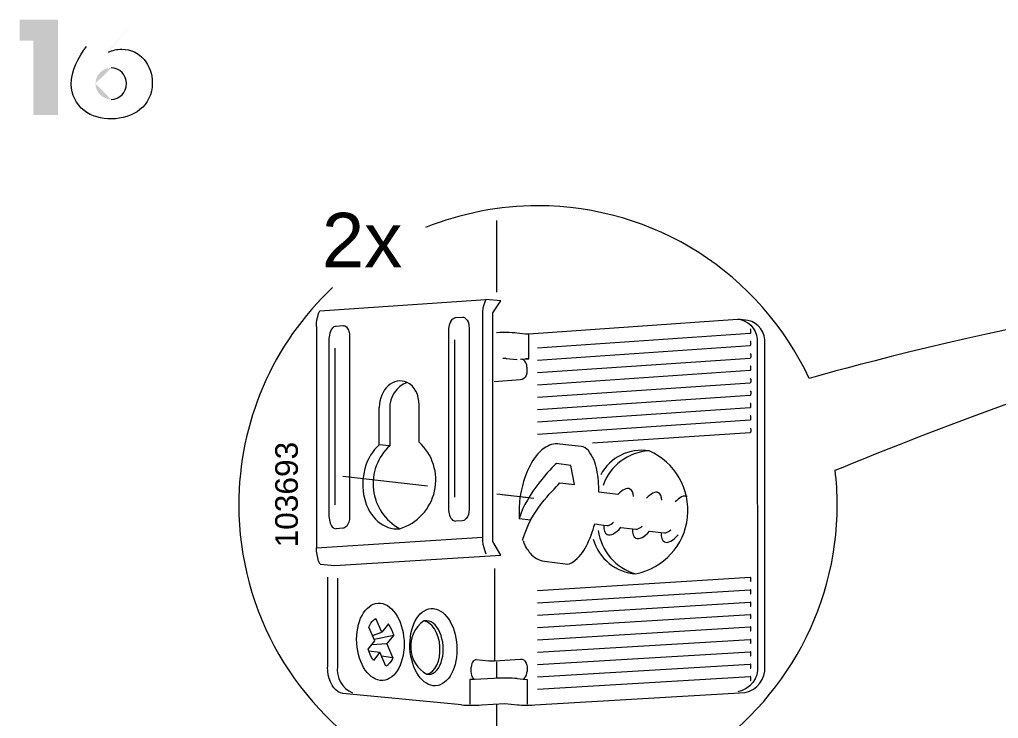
# Model space of a CAD drawing. Header units: metres. Extents: x -8.4 to 7.9, y -3.9 to 2.
# Drawn here: x 4.1996 to 4.5448, y -1.9536 to -1.7071 of the extents above; entities that cross this region are included whole.
import ezdxf

# ---------------------------------------------------------------- set-up
doc = ezdxf.new("R2010")
doc.units = ezdxf.units.M
doc.header["$MEASUREMENT"] = 0
for name, color, linetype, lineweight in [('PDF19_Geometry_Num_Penna__1', 255, 'Continuous', 18), ('PDF19_Geometry_Num_Penna__7', 7, 'Continuous', 18), ('PDF19_Text_Num_Penna__7', 7, 'Continuous', 18)]:
    doc.layers.add(name, color=color, linetype=linetype, lineweight=lineweight)
doc.styles.add('GENERATED_STYLE_2', font='')
doc.styles.get('GENERATED_STYLE_2').set_extended_font_data('Arial')

msp = doc.modelspace()

# ---------------------------------------------------------------- hatches: boundary and pattern name
at = {"layer": 'PDF19_Geometry_Num_Penna__7', "linetype": 'Continuous', "lineweight": 18}
for points in [[(4.20438002226799, -1.714497839859671), (4.20438002226799, -1.740768272418328), (4.213138322374421, -1.740768272418328), (4.213138322374421, -1.7070828464521), (4.199554840777624, -1.7070828464521), (4.199554840777624, -1.714497839859671)], [(4.240345942189833, -1.707082101825327), (4.230784934421887, -1.718471912948263), (4.230872800381126, -1.718562757414595)], [(4.231855707721754, -1.724147458213628, 0.4128586860546883), (4.22631717378266, -1.729641314546332)], [(4.22631717378266, -1.729641314546332, 0.4126823729238657), (4.231855707721754, -1.735228993852462)]]:
    msp.add_hatch(color=7, dxfattribs=at).paths.add_polyline_path(points)

# ---------------------------------------------------------------- linework, layer by layer
at = {"layer": 'PDF19_Geometry_Num_Penna__1', "color": 255, "linetype": 'Continuous', "lineweight": 18, "flags": 128}
for points in [[(4.343421498972093, -1.871694806548047), (4.313627492522633, -1.868256120109389)], [(4.379253832850824, -1.875827782990042), (4.369603469870093, -1.874713821337328)]]:
    msp.add_lwpolyline(points, dxfattribs=at)
at = {"layer": 'PDF19_Geometry_Num_Penna__7', "color": 7, "linetype": 'Continuous', "lineweight": 18, "flags": 128}
for points in [[(4.478056423357726, -1.833686673238013, 0.2914295355069741), (4.382415071353787, -1.772779181696973, 0.09687729345511803), (4.342763695680644, -1.780480111785454)], [(4.309974502498645, -1.801566005972997, 0.2070657753625278), (4.276878820936795, -1.87831468748719, 1.000005780793238), (4.487953238399784, -1.878316911982178, 0.0287864284504875), (4.487229927352897, -1.86610131915309)], [(4.355425776108278, -1.948877009769601), (4.356289543165195, -1.948935090657911), (4.357363294972156, -1.948935090657911), (4.358395347679818, -1.948999128560406), (4.359512287839625, -1.948999128560406), (4.360571147111122, -1.948935090657911), (4.36156298997303, -1.948935090657911), (4.362482306187228, -1.948877009769601), (4.370737089669619, -1.948376620578007), (4.375123388139858, -1.948816546075617), (4.375812912531846, -1.948877605471019), (4.376618598700453, -1.948935686359329), (4.37754044664568, -1.948935686359329), (4.378495058168928, -1.948935686359329), (4.379472008495373, -1.948935686359329), (4.380405770468972, -1.948935686359329), (4.381257921348227, -1.948877009769601), (4.455434959838481, -1.944475669838542, 0.3821216484374738), (4.462468704338171, -1.935308420708267), (4.462469151114236, -1.821448434369687, 0.378549825287694), (4.456436036072377, -1.813221053152549), (4.453835799380347, -1.81290979916135), (4.45328328631463, -1.81290979916135), (4.45277694010885, -1.81290979916135), (4.379218686467129, -1.818049511000717), (4.378922325011393, -1.818049511000717), (4.378599156991823, -1.818049511000717), (4.378287903000623, -1.818049511000717), (4.378046643926105, -1.818049511000717), (4.374995461260222, -1.817680176121208), (4.374271684036667, -1.817622095232897), (4.373326008034697, -1.817561035837495), (4.372282041298664, -1.817502954949185), (4.371162122631764, -1.817502954949185), (4.370057096500329, -1.817502954949185), (4.368916328283779, -1.817502954949185), (4.367802366631066, -1.817561035837495)], [(4.453836395081765, -1.812910394862767, -0.3665678918589921), (4.459763624196474, -1.82120851562336), (4.459845533141526, -1.93506045999279, -0.3929399953353787), (4.452855572696101, -1.94423455968938)], [(4.330126187936525, -1.857450989928772, 0.5138524690017874), (4.333647974723075, -1.886732544232914, 0.579421461578432), (4.340486627008185, -1.856151467284175), (4.340487073784248, -1.843026377928963), (4.340405164839196, -1.84171285630103), (4.340198158596245, -1.840487200632335), (4.339852651773478, -1.839297287048754), (4.339334391539327, -1.838186303903133), (4.338747625642042, -1.837195950294771), (4.337988106333374, -1.8363336724914), (4.337112425248085, -1.835650105113598), (4.336248211415104, -1.835089103302665, 0.3248645336685319), (4.330125890085816, -1.844384726088642), (4.330125890085816, -1.857451436704836), (4.326408713233979, -1.857082101825327)], [(4.410583408631988, -1.874656485075791), (4.403887724687332, -1.873829949357534, 0.04616153824939964), (4.403152033435407, -1.865846061095235, 0.1159172585211066), (4.400176504849671, -1.859154844911227, 0.196851812490857), (4.397637327553053, -1.857680483900274), (4.390103193861769, -1.856868840717478, 0.1996970879355795), (4.38457061693686, -1.858314905911045, 0.1172209081707584), (4.379605445613132, -1.86435085053464, 0.08077470722207811), (4.376028258594656, -1.876072765198426, 0.04448145288600046), (4.375771511283256, -1.883061981017079), (4.379878872564252, -1.883574284237044)], [(4.401898528725392, -1.89044197696631, 0.3182991739182606), (4.416953541751397, -1.902640303839592, 0.7318529864876221), (4.42160403380077, -1.859260135136949, 0.3242454897508699), (4.404556548455025, -1.867698245730904)], [(4.379687205632829, -1.895360236803325, 0.2001523255767995), (4.384664290984928, -1.898177904513131), (4.391991418433261, -1.899147408571844, 0.2002393723495851), (4.394835892706902, -1.898399803291546, 0.1165512190496922), (4.399483853025248, -1.892757021604202, 0.04856491298906541), (4.402415746482061, -1.884999202030248), (4.405644448170676, -1.88542959630516), (4.406834361754257, -1.885578521659801)], [(4.411671308347639, -1.886235282473767), (4.415702717697768, -1.886742224380965), (4.416895609788442, -1.886889660482059, 0.1128992050233819), (4.417360256894939, -1.886846472129267, 0.1158886896151683), (4.419141404136423, -1.885766763308062)], [(4.421778872167118, -1.887553271862339), (4.425810430442603, -1.888056043859607), (4.427003322533276, -1.888204969214248, 0.1140477546808239), (4.427464991132659, -1.888160291607846, 0.1166083233694005), (4.429249116881262, -1.887082072040257)], [(4.311661528916017, -1.904155619323063), (4.31168535697276, -1.935307825006849, 0.3292047280573974), (4.316990971657196, -1.944600767136442)], [(4.324619672948678, -1.925686055694209), (4.33150747060082, -1.924220630204542, 0.07040757210335946), (4.329960136166101, -1.920713438102748, 0.02638928268537381), (4.329663476859657, -1.920278576067197), (4.327321923508637, -1.923197661943514), (4.325213140486922, -1.918365034185416)], [(4.34321508843056, -1.919179953726011), (4.342650661336472, -1.919179953726011), (4.342098148270754, -1.919255905656878, 0.5474823009183247), (4.343215088430563, -1.938085580721607)], [(4.326632548042005, -1.930304975568397), (4.324350713758196, -1.933149598767393, -0.02448717074798414), (4.324090392238285, -1.932761201442489, -0.07042229244517335), (4.322516846941149, -1.929188482184653), (4.324868378290928, -1.92625763120532), (4.322746191987295, -1.92140117539048)]]:
    msp.add_lwpolyline(points, format="xyb", dxfattribs=at)
for points in [[(4.367726563625554, -1.777941381264891), (4.367753370189388, -1.803258691553846)], [(4.304235812882912, -1.815399533240237), (4.304328146602789, -1.814160474289624), (4.304433883604585, -1.812982474734415), (4.304733223567413, -1.811871491588794), (4.30504149905152, -1.810818589331482), (4.30546891481934, -1.809878870343698), (4.364059127842166, -1.805798315626537)], [(4.364058829991457, -1.805798166701182), (4.363634392730731, -1.806725971660595), (4.363265057851221, -1.807778873917906), (4.362988056691589, -1.808901771091899), (4.362886787450433, -1.810082749154201), (4.362828706562123, -1.811312872583535)], [(4.366534118310944, -1.810513888055887), (4.36927732334343, -1.806361849168498), (4.364058978916812, -1.805797422074409)], [(4.351673452872746, -1.813611088656354), (4.351880459115697, -1.813235796762659), (4.352100868640566, -1.812918585757274), (4.352421058153043, -1.812677326682755), (4.352665295734655, -1.812494148496547), (4.352985485247132, -1.81236011567737), (4.353354820126642, -1.812237996886565), (4.355774857139557, -1.812118856602852)], [(4.355775452840975, -1.812119005528206), (4.356141809213391, -1.812119005528206), (4.356453063204591, -1.812238145811919), (4.357002597763216, -1.8126193947198), (4.357430013531037, -1.813125740925579), (4.357753181550607, -1.813730377865421), (4.357994440625125, -1.814524150005657), (4.358064435541806, -1.815094534113932), (4.358107623894652, -1.815831714619405), (4.358107623894652, -1.879863660100811)], [(4.362828408711414, -1.811312872583535), (4.362828408711414, -1.889714625534243)], [(4.36927702549272, -1.896017146542647), (4.366533820460234, -1.891257492208323), (4.366533820460234, -1.810513143429114)], [(4.304235515032204, -1.815399682165591), (4.304235515032204, -1.893423164715511)], [(4.309497345662376, -1.816505006147736), (4.309762432793637, -1.816141628282412), (4.310003691868155, -1.815831863544759), (4.310244950942674, -1.81565315311919), (4.310556204933873, -1.8153999800163), (4.310855544896701, -1.815277861225495), (4.311236793804581, -1.815228715858463), (4.313595771422094, -1.81501873110842)], [(4.313595771422094, -1.81501843325771), (4.313977020329975, -1.815094385188577), (4.31427338178571, -1.815158423091073), (4.31484972290817, -1.815521800956397), (4.31527713867599, -1.816016233133805), (4.315564564610447, -1.816711714539978), (4.315829651741707, -1.817447405791904), (4.315887732630017, -1.817993961843436), (4.315954749039606, -1.818750502645012), (4.315954749039606, -1.882535232037714)], [(4.351673452872746, -1.813610790805645), (4.351362198881546, -1.814218406252579), (4.351135832342492, -1.814898995123289), (4.351007756537501, -1.815521503105687), (4.35087968073251, -1.816076994678498), (4.350797771787457, -1.816648868040319), (4.350797771787457, -1.817195424091851)], [(4.309497345662376, -1.816505155073091), (4.309212898235012, -1.817139577083861), (4.30901482751334, -1.817759106559167), (4.308816756791667, -1.818439695429876), (4.308773568438821, -1.818992208495594), (4.308691659493769, -1.819550678575497), (4.308645492633829, -1.820103191641215)], [(4.350798069638167, -1.817195721942561), (4.350798069638167, -1.879181433051201)], [(4.377252573935159, -1.827159721720165), (4.376746227729381, -1.826976543533957), (4.376260731073251, -1.826918462645647), (4.37921838861642, -1.826723370431067), (4.37921838861642, -1.818049957776781)], [(4.382270166983721, -1.82288392586307), (4.457242169017048, -1.817680473971917)], [(4.457393775028073, -1.817561035837495), (4.457241871166339, -1.817680176121208), (4.457311866083021, -1.817680176121208), (4.457428027859641, -1.817561035837495), (4.457428027859641, -1.817364454369369), (4.457428027859641, -1.816563235961401), (4.457428027859641, -1.816368143746821), (4.457311866083021, -1.816310062858511), (4.457241871166339, -1.816249003463108)], [(4.457428027859641, -1.816444542453752), (4.457241871166339, -1.816249450239172)], [(4.308645194783121, -1.82010304271586), (4.308691361643059, -1.881843026989343)], [(4.352918468837544, -1.82010304271586), (4.352918468837544, -1.875600076122796)], [(4.382270166983721, -1.827293307763278), (4.457242169017048, -1.822077941843753)], [(4.457428027859641, -1.820841861400234), (4.457241871166339, -1.820655704706933)], [(4.457393775028073, -1.821956120903657), (4.457241871166339, -1.822078239694463), (4.457311866083021, -1.822008244777782), (4.457428027859641, -1.821889104494069), (4.457428027859641, -1.821766985703263), (4.457428027859641, -1.820961299534656), (4.457428027859641, -1.820778121348448), (4.457311866083021, -1.820656002557642), (4.457241871166339, -1.820656002557642)], [(4.310753977804836, -1.8230148312498), (4.310753977804836, -1.878321240202795)], [(4.457428027859641, -1.825242903480582), (4.457241871166339, -1.824995687391878), (4.457311866083021, -1.825047811266003), (4.457428027859641, -1.825169930056808), (4.457428027859641, -1.825300984368892), (4.457428027859641, -1.826102202776861)], [(4.457393775028073, -1.826359694715034), (4.457241871166339, -1.82648181350584), (4.457311866083021, -1.826417775603344), (4.457428027859641, -1.826295656812539), (4.457428027859641, -1.826102053851506)], [(4.378528864224432, -1.829699494718211), (4.378528864224432, -1.831132156629857), (4.378494611392865, -1.831863380121144), (4.378217610233233, -1.832618431669173), (4.377860189382094, -1.83323349338384), (4.377411924064625, -1.833733882575434), (4.376859410998907, -1.834049604327272), (4.376260731073251, -1.834168744610985), (4.36700799878941, -1.834852311988787)], [(4.370001249492339, -1.82653989439415), (4.370309524976445, -1.82653989439415), (4.370608864939274, -1.82653989439415), (4.370978199818784, -1.82653989439415), (4.371219458893301, -1.826600953789553)], [(4.371219905669365, -1.826601251640262), (4.375077072354565, -1.827040581436453)], [(4.376929703766298, -1.827040283585743), (4.376261028923961, -1.826918164794938)], [(4.378529608851205, -1.829699643643566), (4.378495356019638, -1.828898425235598), (4.378172188000067, -1.828146352194661), (4.377805831627651, -1.827598306889583), (4.377253318561933, -1.827158977093392)], [(4.379218835392484, -1.82672247687894), (4.378977576317966, -1.82672247687894), (4.378599305917177, -1.82672247687894), (4.378288051925978, -1.82672247687894), (4.378046792851459, -1.82672247687894)], [(4.382270166983721, -1.831621674270562), (4.457242169017048, -1.826482260281904)], [(4.457393775028073, -1.830692975759021), (4.457241871166339, -1.830816583803373), (4.457311866083021, -1.830816583803373), (4.457428027859641, -1.830692975759021), (4.457428027859641, -1.830505329812173), (4.457428027859641, -1.829699643643566), (4.457428027859641, -1.829520933217997), (4.457311866083021, -1.829398814427191), (4.457241871166339, -1.829398814427191), (4.457428027859641, -1.829576035599214)], [(4.382270166983721, -1.835956146717386), (4.457242169017048, -1.830816732728728)], [(4.382270166983721, -1.840306852027865), (4.457242169017048, -1.835218072659785)], [(4.457428027859641, -1.833974545948533), (4.457241871166339, -1.833791367762325), (4.457393775028073, -1.833791367762325), (4.457428027859641, -1.833910508046038), (4.457428027859641, -1.834102621753525), (4.457428027859641, -1.834902350907947)], [(4.457428027859641, -1.835096847421107), (4.457241871166339, -1.835217476958366), (4.457393775028073, -1.835154928309417), (4.457428027859641, -1.835032809518612), (4.457428027859641, -1.834903244460074)], [(4.382270166983721, -1.844634920684439), (4.457242169017048, -1.839614646979494)], [(4.457241871166339, -1.838136562834683), (4.457393775028073, -1.8381916652159), (4.457428027859641, -1.838315273260252), (4.457428027859641, -1.838437392051058), (4.457428027859641, -1.83925350299449)], [(4.457428027859641, -1.838378566535974), (4.457241871166339, -1.838137307461456)], [(4.457428027859641, -1.839495357770426), (4.457241871166339, -1.839614498054139), (4.457393775028073, -1.839550460151644), (4.457428027859641, -1.839431319867931), (4.457428027859641, -1.839254098695908)], [(4.457428027859641, -1.843835191530018), (4.457241871166339, -1.84395433181373), (4.457393775028073, -1.84395433181373), (4.457428027859641, -1.843835191530018), (4.457428027859641, -1.843637120808345), (4.457428027859641, -1.842846327175202), (4.457428027859641, -1.842648256453529), (4.457393775028073, -1.842526137662724), (4.457241871166339, -1.842526137662724)], [(4.457428027859641, -1.84271244328138), (4.457241871166339, -1.842526286588078)], [(4.326408564308625, -1.857082697526745), (4.326408564308625, -1.84394599199387)], [(4.382270166983721, -1.849042515480392), (4.457242169017048, -1.843953736112312)], [(4.457428027859641, -1.84823027659618), (4.457241871166339, -1.848352395386986), (4.457393775028073, -1.84828835748449), (4.457428027859641, -1.848166238693684), (4.457428027859641, -1.848048587663518), (4.457428027859641, -1.847235455227179), (4.457428027859641, -1.84705227704097), (4.457393775028073, -1.846930158250165), (4.457241871166339, -1.846930158250165), (4.457428027859641, -1.847116314943466)], [(4.382270166983721, -1.853369839510192), (4.457242169017048, -1.84835254431234)], [(4.401610060313454, -1.856429957697354), (4.457241126539566, -1.852760436959002)], [(4.457241722240984, -1.851271034487238), (4.457393626102719, -1.851327626122002), (4.457427878934285, -1.851449744912807), (4.457494895343874, -1.851586756239077), (4.457494895343874, -1.852374571365127)], [(4.457428027859641, -1.851511251084274), (4.457241871166339, -1.851269992009756)], [(4.457428027859641, -1.852640552048516), (4.457241871166339, -1.852759692332229), (4.457393775028073, -1.85269267592264), (4.457428027859641, -1.852564600117649), (4.457495044269229, -1.852375464917255)], [(4.390083237864248, -1.870513530635036), (4.395228608867091, -1.871150931152899), (4.394026781255138, -1.864367381249005), (4.388878431745202, -1.863728491477596)], [(4.343421498972093, -1.871694806548047), (4.313627492522633, -1.868256120109389)], [(4.380993132067675, -1.876028683293453), (4.367863872802532, -1.874512623183208)], [(4.350798069638167, -1.879181581976555), (4.350798069638167, -1.879740052056459), (4.350879978583219, -1.880301500643455), (4.351008054388211, -1.880862949230451), (4.351136130193201, -1.881415462296169), (4.351237399434358, -1.881973932376072), (4.351478658508876, -1.882535380963068)], [(4.358107028193233, -1.879862468697974), (4.358063839840388, -1.88086324708116), (4.357877683147087, -1.881721057123892), (4.357554515127516, -1.882462705390004), (4.357118163838417, -1.883085213372403), (4.356806909847219, -1.883396467363602), (4.356519483912761, -1.883637726438121), (4.35619631589319, -1.88377473776439), (4.355774857139557, -1.883884942526824), (4.353436729071694, -1.884015996838909)], [(4.308691659493769, -1.881843175914698), (4.308691659493769, -1.88241058151588), (4.308773568438821, -1.882963094581597), (4.308816756791667, -1.883567731521439), (4.308968660653401, -1.884139604883261), (4.309116096754495, -1.884696585709617), (4.309326081504539, -1.885261012803707)], [(4.315954749039606, -1.882535678813778), (4.315887732630017, -1.883515607647315), (4.315631581020035, -1.884391288732604), (4.31539330045261, -1.885121022970344), (4.314953970656418, -1.885813525869424), (4.314642716665219, -1.886060741958128), (4.31433146267402, -1.886313915061018), (4.313977020329975, -1.886492625486587), (4.313595771422094, -1.886555174135536), (4.311236793804581, -1.886732395307559)], [(4.351478658508876, -1.882535529888423), (4.351719917583394, -1.882962945656243), (4.351996918743026, -1.883326323521567), (4.352308172734226, -1.883639066766313), (4.352595598668682, -1.883838626741531), (4.352985783097841, -1.883954788518151), (4.353435537668857, -1.884015847913554)], [(4.309325783653829, -1.885260714952997), (4.309567042728347, -1.885667281171167), (4.309808301802866, -1.886060444107419), (4.310119555794065, -1.886313617210309), (4.310439745306543, -1.886554876284827), (4.310800144664774, -1.886676995075632), (4.311236495953873, -1.88673209745685)], [(4.305550525913683, -1.899193426506428), (4.305041201200811, -1.89812265320656), (4.304732925716704, -1.897017627075124), (4.304488688135092, -1.895839627519914), (4.30432784875208, -1.894600568569302), (4.304235515032204, -1.893422569014092), (4.362828706562123, -1.889714327683534)], [(4.362828408711414, -1.889714178758179), (4.362886489599724, -1.890953237708791), (4.362987758840879, -1.892189318152311), (4.363264760000511, -1.893370296214613), (4.363634094880021, -1.894475322346049), (4.364058532140747, -1.895534181617546)], [(4.310753977804836, -1.899671179044116), (4.369277174418075, -1.896016550841228)], [(4.305550228062973, -1.899193426506428), (4.310753679954127, -1.899671476894825)], [(4.367054761350769, -1.900804798843642), (4.367075610900419, -1.933385198678435)], [(4.308185611138699, -1.903783305936461), (4.308209439195442, -1.935549084081367)], [(4.382270166983721, -1.908534024749506), (4.457242169017048, -1.903823515782214)], [(4.457494895343874, -1.904123600371815), (4.457427878934285, -1.904004460088102), (4.457393626102719, -1.903882341297297), (4.457241722240984, -1.903824260408987)], [(4.457241871166339, -1.903824111483632), (4.457495044269229, -1.904066859811697)], [(4.457241871166339, -1.905316343537134), (4.457393775028073, -1.905240391606267), (4.457428027859641, -1.905118272815462), (4.457495044269229, -1.904941051643439), (4.457495044269229, -1.90412345144646)], [(4.457428027859641, -1.905182459643312), (4.457241871166339, -1.905316492462489)], [(4.382270166983721, -1.912872964956969), (4.457242169017048, -1.908222026131533)], [(4.457494895343874, -1.908534024749506), (4.457427878934285, -1.908341911042019), (4.457393626102719, -1.908222770758306), (4.457241722240984, -1.908222770758306)], [(4.457241871166339, -1.908222026131533), (4.457495044269229, -1.908411161331927)], [(4.457241871166339, -1.90964158261197), (4.457393775028073, -1.90964158261197), (4.457428027859641, -1.909522442328258), (4.457495044269229, -1.909327350113678), (4.457495044269229, -1.908533577973442)], [(4.382270166983721, -1.917212947641914), (4.457242169017048, -1.912633492986706)], [(4.457494895343874, -1.912922706025419), (4.457427878934285, -1.912751441867582), (4.457393626102719, -1.912633790837415), (4.457241722240984, -1.912633790837415)], [(4.457428027859641, -1.909522144477548), (4.457241871166339, -1.909641284761261)], [(4.457241871166339, -1.912633195135997), (4.457495044269229, -1.912804459293834)], [(4.457428027859641, -1.913920208050804), (4.457241871166339, -1.914051262362888), (4.457393775028073, -1.913978288939113), (4.457428027859641, -1.913856170148308), (4.457495044269229, -1.913734051357502), (4.457495044269229, -1.912922408174709)], [(4.382270166983721, -1.921541165223843), (4.457242169017048, -1.916960221315088)], [(4.457494895343874, -1.917274007037317), (4.457427878934285, -1.917154866753604), (4.457393626102719, -1.917014876920242), (4.457241722240984, -1.916959774539025)], [(4.457241871166339, -1.916959774539025), (4.457495044269229, -1.917212947641914)], [(4.457241871166339, -1.918449028085434), (4.457393775028073, -1.918379033168752), (4.457428027859641, -1.918261382138586), (4.457495044269229, -1.918073736191739), (4.457495044269229, -1.917274007037317)], [(4.457428027859641, -1.918327058219983), (4.457241871166339, -1.918449177010788)], [(4.382270166983721, -1.925947568616958), (4.457242169017048, -1.921366624708204)], [(4.457494895343874, -1.921661050134329), (4.457427878934285, -1.921489785976492), (4.457393626102719, -1.92136617793214), (4.457241722240984, -1.92136617793214)], [(4.457241871166339, -1.921366475782849), (4.457495044269229, -1.921540718447779)], [(4.457428027859641, -1.922654382249784), (4.457241871166339, -1.922777990294136), (4.457393775028073, -1.922777990294136), (4.457428027859641, -1.922654382249784), (4.457495044269229, -1.922484607345493), (4.457495044269229, -1.921661050134329)], [(4.324033651678166, -1.924353620546237), (4.327321923508637, -1.923197959794223)], [(4.33150747060082, -1.924219885577769), (4.329085944334358, -1.927241581023433)], [(4.382270166983721, -1.930281594287718), (4.457242169017048, -1.925752774253088)], [(4.457494895343874, -1.926072814840211), (4.457427878934285, -1.925874744118539), (4.457393626102719, -1.925752625327733), (4.457241722240984, -1.925752625327733)], [(4.457241871166339, -1.925752774253088), (4.457495044269229, -1.925947866467667)], [(4.457241871166339, -1.927186031866152), (4.457393775028073, -1.927127950977842), (4.457428027859641, -1.927005832187036), (4.457495044269229, -1.926870310114313), (4.457495044269229, -1.926072070213438)], [(4.32271744939385, -1.929833775746312), (4.326632696967359, -1.930304379866978)], [(4.323802370602408, -1.927585449667299), (4.329086242185069, -1.927242921351624)], [(4.331255935676832, -1.932201539959749), (4.329086093259714, -1.927242325650206)], [(4.457428027859641, -1.927064508776765), (4.457241871166339, -1.927186627567571)], [(4.328748628406097, -1.935147879175964), (4.32663239911665, -1.930304826643042)], [(4.327183720779531, -1.931570096456071), (4.331255339975413, -1.932201539959749)], [(4.359582282756306, -1.933385198678435), (4.3592740072722, -1.933821549967532), (4.359029769690589, -1.934310025130755), (4.35890467239269, -1.934938490127339), (4.358822763447638, -1.935607164969677)], [(4.359582431681661, -1.933385198678435), (4.359905599701231, -1.933070966180142), (4.360248128016906, -1.932945868882244), (4.360629376924787, -1.932884809486841), (4.365039056675703, -1.933321160775939)], [(4.360629376924787, -1.932884809486841), (4.360248128016906, -1.932945868882244)], [(4.376294983904818, -1.932826728598531), (4.367075015199, -1.933385198678435), (4.366580583021592, -1.933385198678435), (4.366016155927502, -1.933385198678435), (4.365463642861785, -1.933385198678435), (4.365039205601058, -1.933321160775939)], [(4.377493981935032, -1.933126515337424), (4.376929554840943, -1.932885256262905), (4.376295132830173, -1.932827175374595)], [(4.376860006700325, -1.932884809486841), (4.376295579606237, -1.932826728598531)], [(4.377494279785742, -1.933126366412069), (4.37793063107484, -1.933565696208259), (4.378288051925978, -1.934191182697751), (4.378529311000496, -1.934868793061367), (4.378599305917177, -1.935549381932076), (4.378599305917177, -1.937038635478486)], [(4.382270166983721, -1.934622321599437), (4.457242169017048, -1.930103926339632)], [(4.457494895343874, -1.930405351257424), (4.457494895343874, -1.930281743213073), (4.457393626102719, -1.930164092182906), (4.457241722240984, -1.93010452204105)], [(4.457241871166339, -1.930104373115695), (4.457495044269229, -1.930345632190213)], [(4.457428027859641, -1.93146257235002), (4.457241871166339, -1.931584691140826), (4.457393775028073, -1.931516185477691), (4.457495044269229, -1.931394066686885), (4.457495044269229, -1.931221313275502), (4.457495044269229, -1.93040520233207)], [(4.355425776108278, -1.948876116217473), (4.313537541608429, -1.944843217613797), (4.312743769468192, -1.944658550174042), (4.311926169271215, -1.944234112913316), (4.311120483102608, -1.943605647916731), (4.310360963793939, -1.94285953188998), (4.309762283868282, -1.941870667535164), (4.309212749309657, -1.940758195135997), (4.308761505485095, -1.939584663341426), (4.308450251493896, -1.93827263096704), (4.308255159279316, -1.936918899493354), (4.308208992419377, -1.935548786230658)], [(4.360007017867741, -1.939888917840958), (4.359628747466954, -1.93958511011749), (4.359274305122909, -1.93908323167235), (4.359064320372865, -1.938466680704137), (4.358904970243399, -1.937783113326335), (4.358823061298347, -1.937102524455626), (4.358823061298347, -1.935607313895031)], [(4.367767369172725, -1.933701516131692), (4.367767369172725, -1.939461948849202)], [(4.382270166983721, -1.938962006433673), (4.457242169017048, -1.934501692062177)], [(4.457494895343874, -1.934807733665965), (4.457494895343874, -1.934621576972663), (4.457393626102719, -1.934502436688951), (4.457241722240984, -1.934502436688951)], [(4.457241871166339, -1.934502138838241), (4.457495044269229, -1.934674892249625)], [(4.457241871166339, -1.935924673825771), (4.457393775028073, -1.935924673825771), (4.457495044269229, -1.935802555034966), (4.457495044269229, -1.935607462820386), (4.457495044269229, -1.934807733665964)], [(4.457428027859641, -1.935802257184256), (4.457241871166339, -1.935924375975062)], [(4.359823690756179, -1.939960402011185), (4.359387339467082, -1.939960402011185), (4.358904821318045, -1.939960402011185), (4.358395496605173, -1.939960402011185), (4.358395496605173, -1.948620411383554)], [(4.360007017867741, -1.939889066766312), (4.359823839681534, -1.93996055093654)], [(4.37507692342921, -1.939584365490717), (4.374271237260603, -1.939521816841768), (4.373325561258634, -1.939460757446365), (4.372336696903818, -1.939460757446365), (4.371219756744011, -1.939399698050962), (4.370056649724265, -1.939399698050962), (4.368915881507716, -1.939399698050962), (4.367880850292962, -1.939460757446365), (4.366891985938146, -1.939521816841768), (4.360007166793096, -1.939889662467731)], [(4.37507722127992, -1.939583918714653), (4.37717111176617, -1.939762629140222), (4.377653629915208, -1.939400740528445), (4.378046792851459, -1.938961410732254), (4.378358046842658, -1.938347838271134), (4.378529311000496, -1.937719373274549), (4.378599305917177, -1.93703878440384)], [(4.37717111176617, -1.939762331289513), (4.378599305917177, -1.939960402011185), (4.378599305917177, -1.948620411383554)], [(4.382270166983721, -1.943360665708347), (4.457242169017048, -1.938903329843944)], [(4.457494895343874, -1.939202520881418), (4.457494895343874, -1.939028278216488), (4.457393626102719, -1.938903180918589), (4.457241722240984, -1.938903180918589)], [(4.457241871166339, -1.938903180918589), (4.457495044269229, -1.939083380597705)], [(4.457241871166339, -1.940319461041224), (4.457393775028073, -1.940249466124543), (4.457495044269229, -1.940131815094377), (4.457495044269229, -1.940008207050025), (4.457495044269229, -1.939202520881418)], [(4.457428027859641, -1.940200469682867), (4.457241871166339, -1.94031960996658)], [(4.367767369172725, -1.948562777271308), (4.367773326186911, -1.978991205731539)]]:
    msp.add_lwpolyline(points, dxfattribs=at)
at = {"layer": 'PDF19_Geometry_Num_Penna__7', "color": 7, "linetype": 'Continuous', "lineweight": 18}
for centre, radius, start, end in [((4.422566389349236, -1.877458442477659), 0.01822360203903993, 93.02803257849665, 160.6343337212581), ((4.405931655615836, -1.881261015679416), 0.004485374091284845, 287.7090205460669, 314.5835219787288), ((4.421765564232244, -1.885067459053099), 0.01821996436986855, 187.0702227933184, 254.6856094197813)]:
    msp.add_arc(centre, radius, start, end, dxfattribs=at)
for centre, major_axis, ratio, start_param, end_param in [((4.334320793581856, -1.845083271944811), (-0.001200411406826926, 0.01046502009638503), 0.7479813508896658, 5.885179204801702, 7.659932059142411), ((4.333193446348519, -1.870477779541964), (0.001182889533793049, 0.01627405887602149), 0.7711825007211465, 0.6622693530467672, 3.271655448365462), ((4.342158805835311, -1.928698167289157), (-0.0005805964169060015, 0.009450397120576274), 0.5993391488741385, 3.226041632517323, 6.191689188587179), ((4.34335720945088, -1.928647769883412), (-0.0005501196935487774, 0.009469604090664588), 0.5911139583251548, 3.018359328966441, 6.210492768524444)]:
    msp.add_ellipse(centre, major_axis=major_axis, ratio=ratio, start_param=start_param, end_param=end_param, dxfattribs=at)
for centre, major_axis, ratio in [((4.326818019012014, -1.926608192013251), (-0.0008253873082272731, 0.01363511651734386), 0.6115255751854831), ((4.345530033044043, -1.928507974176882), (-0.0007769981942229598, 0.01361298339755353), 0.6076729606610478)]:
    msp.add_ellipse(centre, major_axis=major_axis, ratio=ratio, dxfattribs=at)
for points in [[(4.217783750961735, -1.729955547044624), (4.217783750961735, -1.725087177201413), (4.220284207666157, -1.720351350923832), (4.223188252081654, -1.716552265126942)], [(4.230872800381126, -1.718562757414595), (4.232393328252009, -1.717894082572257), (4.233821522403015, -1.717536661721119), (4.235563949052313, -1.717536661721119)], [(4.235563949052314, -1.717536661721119), (4.242177724051917, -1.717536661721119), (4.246375929799244, -1.723212206986484), (4.246375929799244, -1.729376227415071)], [(4.237263187348766, -1.729641314546332), (4.237263187348766, -1.726604726565204), (4.234938462562821, -1.724147458213629), (4.231855707721756, -1.724147458213629)], [(4.231855707721755, -1.735228993852459), (4.234938462562821, -1.735228993852459), (4.237263187348768, -1.732727047894491), (4.237263187348768, -1.729641314546332)], [(4.246375929799244, -1.729376227415071), (4.246375929799244, -1.737641584597642), (4.239586422881165, -1.742109345236869), (4.231901874581694, -1.742109345236869)], [(4.222294699953808, -1.739203811567825), (4.219615532823819, -1.736971420501757), (4.217783750961735, -1.733444868103861), (4.217783750961735, -1.729955547044624)], [(4.231901874581694, -1.742109345236869), (4.228638920061512, -1.742109345236869), (4.224886001124559, -1.741260470715416), (4.222294699953807, -1.739203811567825)], [(4.696327677984341, -1.80479753724335), (4.636266082457662, -1.790235616066562), (4.500313615459519, -1.827389513542376), (4.478056721208435, -1.833686077536594)], [(4.487230523054316, -1.866101170227735), (4.514191969258506, -1.854940704150945), (4.636470110193518, -1.805679175342824), (4.69632767798434, -1.80479753724335)], [(4.388878431745202, -1.863728491477596), (4.387363860888504, -1.864970528935301), (4.378300263805058, -1.874452606265288), (4.375771511283258, -1.883061981017079)], [(4.376973338895207, -1.890785249908757), (4.380079921793017, -1.879943484090898), (4.387200042998399, -1.873882222157013), (4.390083237864248, -1.870513530635036)], [(4.41485622598199, -1.872700648393292), (4.413772049400205, -1.87215409234176), (4.412162166316535, -1.873005945370306), (4.410583557557342, -1.874657527553274)], [(4.416043161058478, -1.875354498212993), (4.416005929719818, -1.874042465838607), (4.415612766783564, -1.87307891879408), (4.414856225981988, -1.872700648393292)], [(4.424918218642948, -1.874009404409877), (4.423832552807617, -1.873464337611891), (4.422224158977495, -1.874317679893983), (4.420641082457662, -1.875964794316312)], [(4.426127492522633, -1.876697507061145), (4.426090261183972, -1.875367603644202), (4.425679227205163, -1.874390653317757), (4.424918218642948, -1.874009404409876)], [(4.435028165268101, -1.875327691649158), (4.433941010179223, -1.874781135597626), (4.432331127095555, -1.875635967133265), (4.43075251833636, -1.877281592302046)], [(4.405644448170676, -1.88542959630516), (4.40555956071853, -1.887076710727489), (4.405940809626412, -1.888297898635544), (4.406822447725887, -1.888737228431735)], [(4.406822447725886, -1.888737228431735), (4.408043635633941, -1.889350800892855), (4.409908181074045, -1.888285984607173), (4.411674435780088, -1.886195072628015)], [(4.406834361754257, -1.885578521659801), (4.406987754869537, -1.885597881955904), (4.407151572759641, -1.885584478673987), (4.407296030353642, -1.885533844053409)], [(4.415702717697768, -1.886741628679546), (4.415617830245623, -1.888384275341236), (4.416005036167689, -1.889609931009931), (4.41688071725298, -1.890047771552575)], [(4.416880717252978, -1.890047771552575), (4.418104883668127, -1.890659854760149), (4.42001112820753, -1.889644183841498), (4.421778872167118, -1.88755327186234)], [(4.425810281517247, -1.888056639561026), (4.425726883318648, -1.889702264729808), (4.426115578494262, -1.890923452637863), (4.426988281072456, -1.891362782434054)], [(4.377145049829109, -1.890810567219045), (4.377904569137777, -1.89342569644654), (4.37878620723725, -1.894204576051312), (4.379687205632829, -1.895360236803325)], [(4.426988281072457, -1.891362782434054), (4.428207979726966, -1.891974865641628), (4.430079971434801, -1.890914517116585), (4.431843247633751, -1.888820626630334)], [(4.322746489838004, -1.92140147324119), (4.323081571885947, -1.92047664678887), (4.323669827036777, -1.919602454957128), (4.32447700245893, -1.918831021620088)], [(4.324477151384287, -1.918831617321506), (4.324678200613052, -1.918638014360473), (4.324931373715942, -1.918478664231007), (4.325212842636212, -1.918363991707933)], [(4.331255935676832, -1.932201539959749), (4.33091638586825, -1.93308019955213), (4.330346001759975, -1.93390971377748), (4.329573079169389, -1.934645405029405)], [(4.329573228094744, -1.934644660402633), (4.329355797076968, -1.934857623659769), (4.329066881888965, -1.93502739856406), (4.328748181630035, -1.93514802810132)]]:
    msp.add_open_spline(points, degree=3, dxfattribs=at)

# ---------------------------------------------------------------- texts
at = {"layer": 'PDF19_Text_Num_Penna__7', "color": 7, "linetype": 'Continuous', "lineweight": 18, "insert": (4.306209073831904, -1.794461282061966), "char_height": 0.01918868290168147, "attachment_point": 7, "style": 'GENERATED_STYLE_2'}
msp.add_mtext('\\A1;{\\pql;\\fArial|b0|i0|c0|p34;2x}', dxfattribs=at)
at = {"layer": 'PDF19_Text_Num_Penna__7', "color": 7, "linetype": 'Continuous', "lineweight": 18, "insert": (4.297819394967166, -1.893320257295454), "char_height": 0.007995177938573383, "attachment_point": 7, "rotation": 90, "style": 'GENERATED_STYLE_2'}
msp.add_mtext('\\A1;{\\pql;\\fArial|b0|i0|c0|p34;103693}', dxfattribs=at)

doc.saveas('drawing.dxf')
